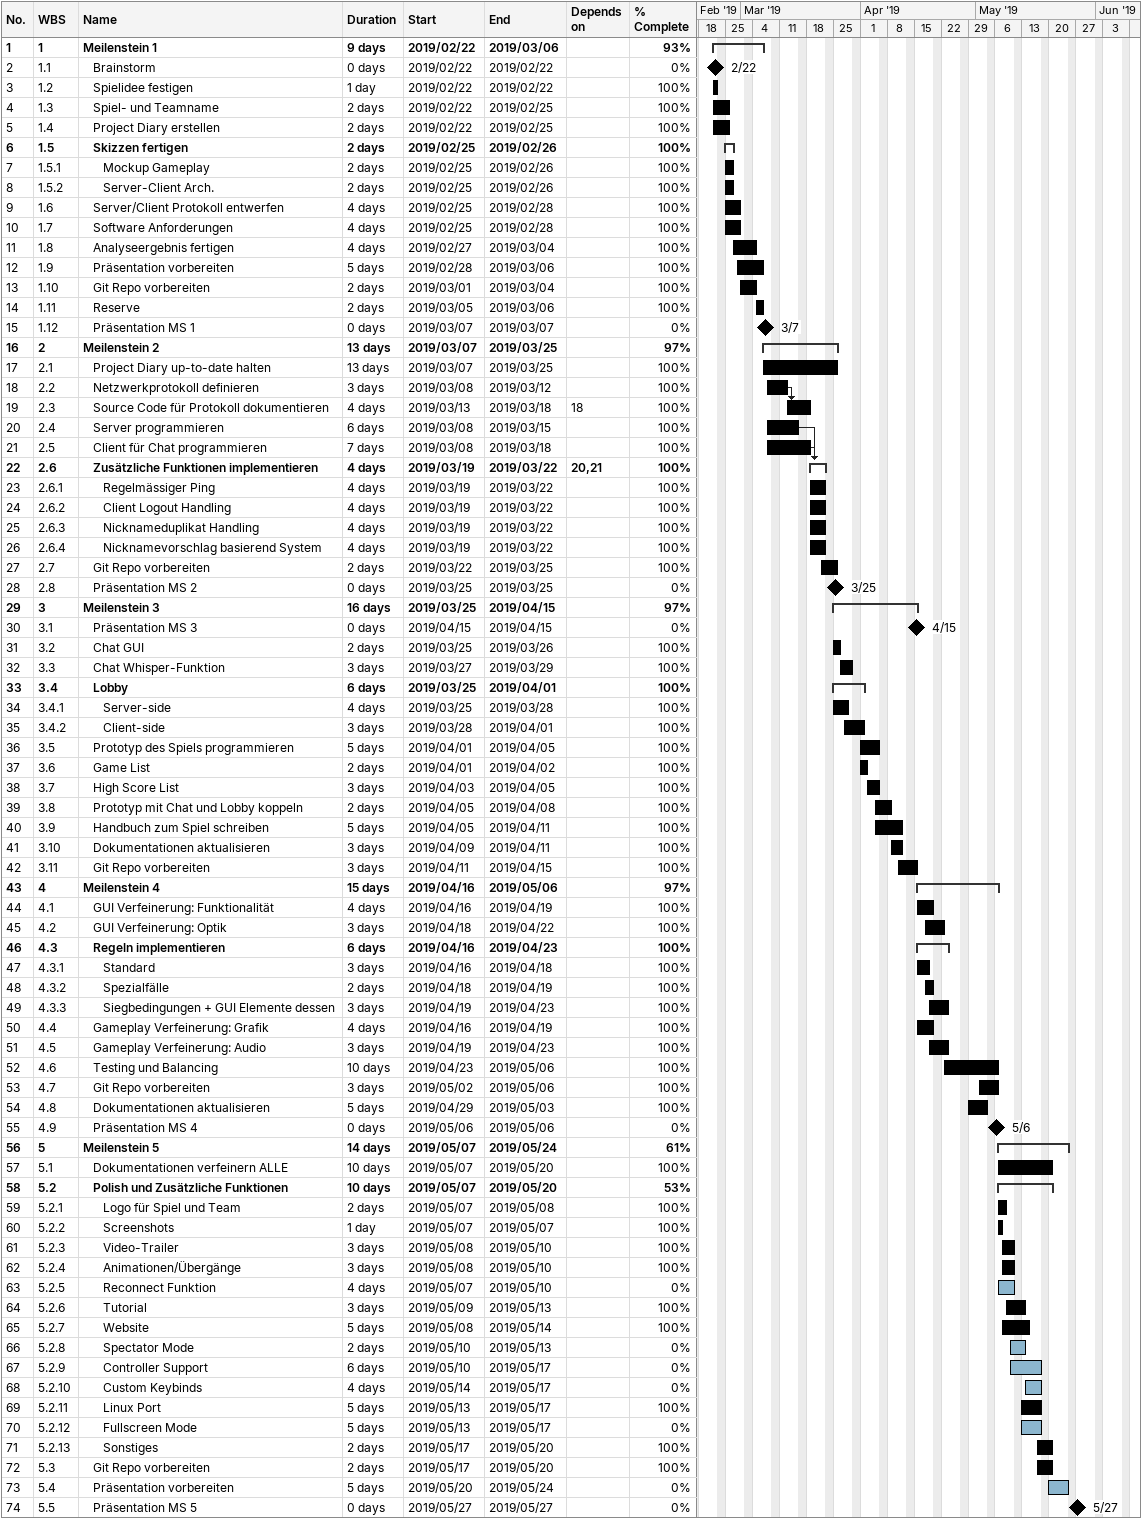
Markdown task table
| ID | WBS | Task | Duration | Start | Finish | Predecessors | % complete |
|---|---|---|---|---|---|---|---|
| 1 | 1 | **Meilenstein 1** | 9d | 2019-02-22 | 2019-03-06 |  | 93 |
| 2 | 1.1 | Brainstorm | 0d | 2019-02-22 | 2019-02-22 |  | 0 |
| 3 | 1.2 | Spielidee festigen | 1d | 2019-02-22 | 2019-02-22 |  | 100 |
| 4 | 1.3 | Spiel- und Teamname | 2d | 2019-02-22 | 2019-02-25 |  | 100 |
| 5 | 1.4 | Project Diary erstellen | 2d | 2019-02-22 | 2019-02-25 |  | 100 |
| 6 | 1.5 | **Skizzen fertigen** | 2d | 2019-02-25 | 2019-02-26 |  | 100 |
| 7 | 1.5.1 | Mockup Gameplay | 2d | 2019-02-25 | 2019-02-26 |  | 100 |
| 8 | 1.5.2 | Server-Client Arch. | 2d | 2019-02-25 | 2019-02-26 |  | 100 |
| 9 | 1.6 | Server/Client Protokoll entwerfen | 4d | 2019-02-25 | 2019-02-28 |  | 100 |
| 10 | 1.7 | Software Anforderungen | 4d | 2019-02-25 | 2019-02-28 |  | 100 |
| 11 | 1.8 | Analyseergebnis fertigen | 4d | 2019-02-27 | 2019-03-04 |  | 100 |
| 12 | 1.9 | Präsentation vorbereiten | 5d | 2019-02-28 | 2019-03-06 |  | 100 |
| 13 | 1.10 | Git Repo vorbereiten | 2d | 2019-03-01 | 2019-03-04 |  | 100 |
| 14 | 1.11 | Reserve | 2d | 2019-03-05 | 2019-03-06 |  | 100 |
| 15 | 1.12 | Präsentation MS 1 | 0d | 2019-03-07 | 2019-03-07 |  | 0 |
| 16 | 2 | **Meilenstein 2** | 13d | 2019-03-07 | 2019-03-25 |  | 97 |
| 17 | 2.1 | Project Diary up-to-date halten | 13d | 2019-03-07 | 2019-03-25 |  | 100 |
| 18 | 2.2 | Netzwerkprotokoll definieren | 3d | 2019-03-08 | 2019-03-12 |  | 100 |
| 19 | 2.3 | Source Code für Protokoll dokumentieren | 4d | 2019-03-13 | 2019-03-18 | 18 | 100 |
| 20 | 2.4 | Server programmieren | 6d | 2019-03-08 | 2019-03-15 |  | 100 |
| 21 | 2.5 | Client für Chat programmieren | 7d | 2019-03-08 | 2019-03-18 |  | 100 |
| 22 | 2.6 | **Zusätzliche Funktionen implementieren** | 4d | 2019-03-19 | 2019-03-22 | 20, 21 | 100 |
| 23 | 2.6.1 | Regelmässiger Ping | 4d | 2019-03-19 | 2019-03-22 |  | 100 |
| 24 | 2.6.2 | Client Logout Handling | 4d | 2019-03-19 | 2019-03-22 |  | 100 |
| 25 | 2.6.3 | Nicknameduplikat Handling | 4d | 2019-03-19 | 2019-03-22 |  | 100 |
| 26 | 2.6.4 | Nicknamevorschlag basierend System | 4d | 2019-03-19 | 2019-03-22 |  | 100 |
| 27 | 2.7 | Git Repo vorbereiten | 2d | 2019-03-22 | 2019-03-25 |  | 100 |
| 28 | 2.8 | Präsentation MS 2 | 0d | 2019-03-25 | 2019-03-25 |  | 0 |
| 29 | 3 | **Meilenstein 3** | 16d | 2019-03-25 | 2019-04-15 |  | 97 |
| 30 | 3.1 | Präsentation MS 3 | 0d | 2019-04-15 | 2019-04-15 |  | 0 |
| 31 | 3.2 | Chat GUI | 2d | 2019-03-25 | 2019-03-26 |  | 100 |
| 32 | 3.3 | Chat Whisper-Funktion | 3d | 2019-03-27 | 2019-03-29 |  | 100 |
| 33 | 3.4 | **Lobby** | 6d | 2019-03-25 | 2019-04-01 |  | 100 |
| 34 | 3.4.1 | Server-side | 4d | 2019-03-25 | 2019-03-28 |  | 100 |
| 35 | 3.4.2 | Client-side | 3d | 2019-03-28 | 2019-04-01 |  | 100 |
| 36 | 3.5 | Prototyp des Spiels programmieren | 5d | 2019-04-01 | 2019-04-05 |  | 100 |
| 37 | 3.6 | Game List | 2d | 2019-04-01 | 2019-04-02 |  | 100 |
| 38 | 3.7 | High Score List | 3d | 2019-04-03 | 2019-04-05 |  | 100 |
| 39 | 3.8 | Prototyp mit Chat und Lobby koppeln | 2d | 2019-04-05 | 2019-04-08 |  | 100 |
| 40 | 3.9 | Handbuch zum Spiel schreiben | 5d | 2019-04-05 | 2019-04-11 |  | 100 |
| 41 | 3.10 | Dokumentationen aktualisieren | 3d | 2019-04-09 | 2019-04-11 |  | 100 |
| 42 | 3.11 | Git Repo vorbereiten | 3d | 2019-04-11 | 2019-04-15 |  | 100 |
| 43 | 4 | **Meilenstein 4** | 15d | 2019-04-16 | 2019-05-06 |  | 97 |
| 44 | 4.1 | GUI Verfeinerung: Funktionalität | 4d | 2019-04-16 | 2019-04-19 |  | 100 |
| 45 | 4.2 | GUI Verfeinerung: Optik | 3d | 2019-04-18 | 2019-04-22 |  | 100 |
| 46 | 4.3 | **Regeln implementieren** | 6d | 2019-04-16 | 2019-04-23 |  | 100 |
| 47 | 4.3.1 | Standard | 3d | 2019-04-16 | 2019-04-18 |  | 100 |
| 48 | 4.3.2 | Spezialfälle | 2d | 2019-04-18 | 2019-04-19 |  | 100 |
| 49 | 4.3.3 | Siegbedingungen + GUI Elemente dessen | 3d | 2019-04-19 | 2019-04-23 |  | 100 |
| 50 | 4.4 | Gameplay Verfeinerung: Grafik | 4d | 2019-04-16 | 2019-04-19 |  | 100 |
| 51 | 4.5 | Gameplay Verfeinerung: Audio | 3d | 2019-04-19 | 2019-04-23 |  | 100 |
| 52 | 4.6 | Testing und Balancing | 10d | 2019-04-23 | 2019-05-06 |  | 100 |
| 53 | 4.7 | Git Repo vorbereiten | 3d | 2019-05-02 | 2019-05-06 |  | 100 |
| 54 | 4.8 | Dokumentationen aktualisieren | 5d | 2019-04-29 | 2019-05-03 |  | 100 |
| 55 | 4.9 | Präsentation MS 4 | 0d | 2019-05-06 | 2019-05-06 |  | 0 |
| 56 | 5 | **Meilenstein 5** | 14d | 2019-05-07 | 2019-05-24 |  | 61 |
| 57 | 5.1 | Dokumentationen verfeinern ALLE | 10d | 2019-05-07 | 2019-05-20 |  | 100 |
| 58 | 5.2 | **Polish und Zusätzliche Funktionen** | 10d | 2019-05-07 | 2019-05-20 |  | 53 |
| 59 | 5.2.1 | Logo für Spiel und Team | 2d | 2019-05-07 | 2019-05-08 |  | 100 |
| 60 | 5.2.2 | Screenshots | 1d | 2019-05-07 | 2019-05-07 |  | 100 |
| 61 | 5.2.3 | Video-Trailer | 3d | 2019-05-08 | 2019-05-10 |  | 100 |
| 62 | 5.2.4 | Animationen/Übergänge | 3d | 2019-05-08 | 2019-05-10 |  | 100 |
| 63 | 5.2.5 | Reconnect Funktion | 4d | 2019-05-07 | 2019-05-10 |  | 0 |
| 64 | 5.2.6 | Tutorial | 3d | 2019-05-09 | 2019-05-13 |  | 100 |
| 65 | 5.2.7 | Website | 5d | 2019-05-08 | 2019-05-14 |  | 100 |
| 66 | 5.2.8 | Spectator Mode | 2d | 2019-05-10 | 2019-05-13 |  | 0 |
| 67 | 5.2.9 | Controller Support | 6d | 2019-05-10 | 2019-05-17 |  | 0 |
| 68 | 5.2.10 | Custom Keybinds | 4d | 2019-05-14 | 2019-05-17 |  | 0 |
| 69 | 5.2.11 | Linux Port | 5d | 2019-05-13 | 2019-05-17 |  | 100 |
| 70 | 5.2.12 | Fullscreen Mode | 5d | 2019-05-13 | 2019-05-17 |  | 0 |
| 71 | 5.2.13 | Sonstiges | 2d | 2019-05-17 | 2019-05-20 |  | 100 |
| 72 | 5.3 | Git Repo vorbereiten | 2d | 2019-05-17 | 2019-05-20 |  | 100 |
| 73 | 5.4 | Präsentation vorbereiten | 5d | 2019-05-20 | 2019-05-24 |  | 0 |
| 74 | 5.5 | Präsentation MS 5 | 0d | 2019-05-27 | 2019-05-27 |  | 0 |
